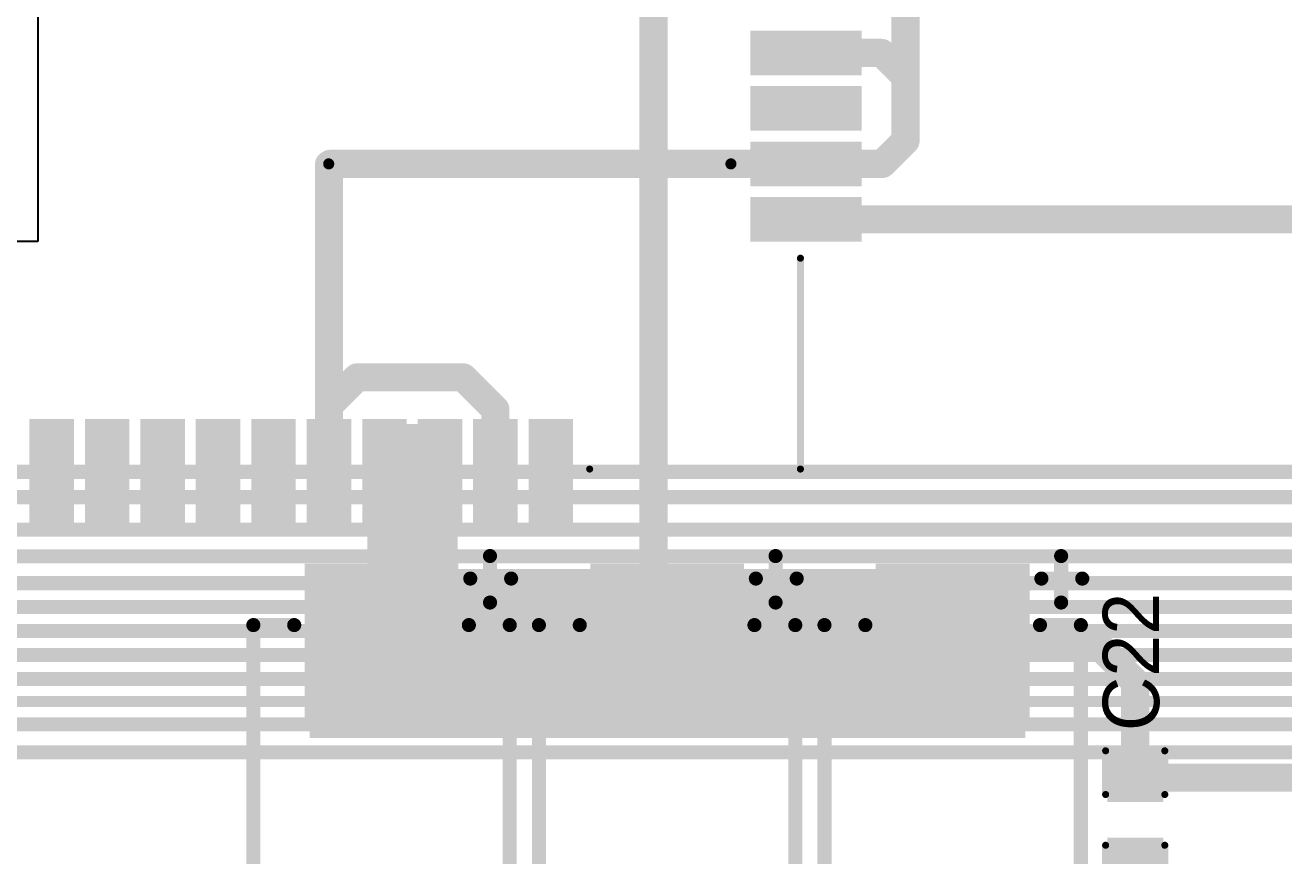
# Model space of a CAD drawing. Header units: millimetres. Extents: x 0.85 to 4.91, y 0.77 to 5.15.
# Drawn here: x 2.461 to 3.355, y 2.264 to 2.854 of the extents above; entities that cross this region are included whole.
import ezdxf

# ---------------------------------------------------------------- set-up
doc = ezdxf.new("R2010")
doc.units = ezdxf.units.MM
doc.header["$MEASUREMENT"] = 0
for name, color, linetype in [('BottomLayer', 5, 'Continuous'), ('KeepOutLayer', 6, 'Continuous'), ('MultiLayer', 9, 'Continuous'), ('TopLayer', 1, 'Continuous'), ('TopOverlay', 2, 'Continuous'), ('TopPaste', 8, 'Continuous'), ('TopSolder', 216, 'Continuous'), ('ViaHoleLayer', 16, 'Continuous')]:
    doc.layers.add(name, color=color, linetype=linetype)

# ---------------------------------------------------------------- blocks, each defined once
blk = doc.blocks.new('593D107X9016D2TE3_77')
at = {"layer": 'TopLayer'}
for points in [[(-0.18169, -0.05059), (-0.07185, -0.05059), (-0.18169, 0.05059), (-0.07185, 0.05059)], [(0.07185, -0.05059), (0.18169, -0.05059), (0.07185, 0.05059), (0.18169, 0.05059)]]:
    blk.add_solid(points, dxfattribs=at)
at = {"layer": 'TopOverlay', "const_width": 0.01}
for points in [[(-0.175, 0.063), (-0.175, 0.092)], [(0.15, 0.091), (-0.142, 0.091)], [(-0.142, 0.062), (-0.142, 0.091)], [(0.15, 0.062), (0.15, 0.091)], [(-0.158, 0.077), (-0.191, 0.077)], [(-0.142, -0.091), (-0.142, -0.062)], [(0.15, -0.091), (0.15, -0.062)], [(0.15, -0.091), (-0.142, -0.091)]]:
    blk.add_lwpolyline(points, dxfattribs=at)
at = {"layer": 'TopOverlay', "const_width": 0.005}
for points in [[(-0.1775, 0.092, 1), (-0.1725, 0.092, 1)], [(-0.1445, 0.091, 1), (-0.1395, 0.091, 1)], [(-0.1445, 0.091, 1), (-0.1395, 0.091, 1)], [(0.1475, 0.091, 1), (0.1525, 0.091, 1)], [(0.1475, 0.091, 1), (0.1525, 0.091, 1)], [(-0.1935, 0.077, 1), (-0.1885, 0.077, 1)], [(-0.1605, 0.077, 1), (-0.1555, 0.077, 1)], [(-0.1775, 0.063, 1), (-0.1725, 0.063, 1)], [(-0.1445, 0.062, 1), (-0.1395, 0.062, 1)], [(0.1475, 0.062, 1), (0.1525, 0.062, 1)], [(-0.1445, -0.062, 1), (-0.1395, -0.062, 1)], [(0.1475, -0.062, 1), (0.1525, -0.062, 1)], [(-0.1445, -0.091, 1), (-0.1395, -0.091, 1)], [(-0.1445, -0.091, 1), (-0.1395, -0.091, 1)], [(0.1475, -0.091, 1), (0.1525, -0.091, 1)], [(0.1475, -0.091, 1), (0.1525, -0.091, 1)]]:
    blk.add_lwpolyline(points, format="xyb", close=True, dxfattribs=at)
at = {"layer": 'TopPaste'}
for points in [[(-0.18169, -0.05059), (-0.07185, -0.05059), (-0.18169, 0.05059), (-0.07185, 0.05059)], [(0.07185, -0.05059), (0.18169, -0.05059), (0.07185, 0.05059), (0.18169, 0.05059)]]:
    blk.add_solid(points, dxfattribs=at)
at = {"layer": 'TopSolder'}
for points in [[(-0.18569, -0.05459), (-0.06785, -0.05459), (-0.18569, 0.05459), (-0.06785, 0.05459)], [(0.06785, -0.05459), (0.18569, -0.05459), (0.06785, 0.05459), (0.18569, 0.05459)]]:
    blk.add_solid(points, dxfattribs=at)
blk = doc.blocks.new('593D107X9016D2TE3_132')
at = {"layer": 'TopLayer'}
for points in [[(-0.18169, -0.05059), (-0.07185, -0.05059), (-0.18169, 0.05059), (-0.07185, 0.05059)], [(0.07185, -0.05059), (0.18169, -0.05059), (0.07185, 0.05059), (0.18169, 0.05059)]]:
    blk.add_solid(points, dxfattribs=at)
at = {"layer": 'TopOverlay', "const_width": 0.01}
for points in [[(-0.175, 0.063), (-0.175, 0.092)], [(-0.142, 0.062), (-0.142, 0.091)], [(0.15, 0.091), (-0.142, 0.091)], [(0.15, 0.062), (0.15, 0.091)], [(-0.158, 0.077), (-0.191, 0.077)], [(-0.142, -0.091), (-0.142, -0.062)], [(0.15, -0.091), (0.15, -0.062)], [(0.15, -0.091), (-0.142, -0.091)]]:
    blk.add_lwpolyline(points, dxfattribs=at)
at = {"layer": 'TopOverlay', "const_width": 0.005}
for points in [[(-0.1775, 0.092, 1), (-0.1725, 0.092, 1)], [(-0.1445, 0.091, 1), (-0.1395, 0.091, 1)], [(-0.1445, 0.091, 1), (-0.1395, 0.091, 1)], [(0.1475, 0.091, 1), (0.1525, 0.091, 1)], [(0.1475, 0.091, 1), (0.1525, 0.091, 1)], [(-0.1935, 0.077, 1), (-0.1885, 0.077, 1)], [(-0.1605, 0.077, 1), (-0.1555, 0.077, 1)], [(-0.1775, 0.063, 1), (-0.1725, 0.063, 1)], [(-0.1445, 0.062, 1), (-0.1395, 0.062, 1)], [(0.1475, 0.062, 1), (0.1525, 0.062, 1)], [(-0.1445, -0.062, 1), (-0.1395, -0.062, 1)], [(0.1475, -0.062, 1), (0.1525, -0.062, 1)], [(-0.1445, -0.091, 1), (-0.1395, -0.091, 1)], [(-0.1445, -0.091, 1), (-0.1395, -0.091, 1)], [(0.1475, -0.091, 1), (0.1525, -0.091, 1)], [(0.1475, -0.091, 1), (0.1525, -0.091, 1)]]:
    blk.add_lwpolyline(points, format="xyb", close=True, dxfattribs=at)
at = {"layer": 'TopPaste'}
for points in [[(-0.18169, -0.05059), (-0.07185, -0.05059), (-0.18169, 0.05059), (-0.07185, 0.05059)], [(0.07185, -0.05059), (0.18169, -0.05059), (0.07185, 0.05059), (0.18169, 0.05059)]]:
    blk.add_solid(points, dxfattribs=at)
at = {"layer": 'TopSolder'}
for points in [[(-0.18569, -0.05459), (-0.06785, -0.05459), (-0.18569, 0.05459), (-0.06785, 0.05459)], [(0.06785, -0.05459), (0.18569, -0.05459), (0.06785, 0.05459), (0.18569, 0.05459)]]:
    blk.add_solid(points, dxfattribs=at)
blk = doc.blocks.new('SIM7100AS2_10671_133')
at = {"layer": 'KeepOutLayer'}
for p, q in [((0.04921, -0.01575), (0.04921, -0.42913)), ((0.04921, -0.01575), (0.04921, -0.42913)), ((0.04921, -0.42913), (-0.28543, -0.42913)), ((0.04921, -0.42913), (-0.28543, -0.42913))]:
    blk.add_line(p, q, dxfattribs=at)
at = {"layer": 'TopLayer'}
for points in [[(0.62992, -0.28346), (0.55906, -0.28346), (0.62992, -0.30709), (0.55906, -0.30709)], [(0.62992, -0.32283), (0.55906, -0.32283), (0.62992, -0.34646), (0.55906, -0.34646)], [(0.62992, -0.3622), (0.55906, -0.3622), (0.62992, -0.38583), (0.55906, -0.38583)], [(0.62992, -0.40157), (0.55906, -0.40157), (0.62992, -0.4252), (0.55906, -0.4252)], [(0.07087, -0.62992), (0.07087, -0.55906), (0.04724, -0.62992), (0.04724, -0.55906)], [(0.11024, -0.62992), (0.11024, -0.55906), (0.08661, -0.62992), (0.08661, -0.55906)], [(0.14961, -0.62992), (0.14961, -0.55906), (0.12598, -0.62992), (0.12598, -0.55906)], [(0.18898, -0.62992), (0.18898, -0.55906), (0.16535, -0.62992), (0.16535, -0.55906)], [(0.22835, -0.62992), (0.22835, -0.55906), (0.20472, -0.62992), (0.20472, -0.55906)], [(0.26772, -0.62992), (0.26772, -0.55906), (0.24409, -0.62992), (0.24409, -0.55906)], [(0.30709, -0.62992), (0.30709, -0.55906), (0.28346, -0.62992), (0.28346, -0.55906)], [(0.34646, -0.62992), (0.34646, -0.55906), (0.32283, -0.62992), (0.32283, -0.55906)], [(0.38583, -0.62992), (0.38583, -0.55906), (0.3622, -0.62992), (0.3622, -0.55906)], [(0.4252, -0.62992), (0.4252, -0.55906), (0.40157, -0.62992), (0.40157, -0.55906)]]:
    blk.add_solid(points, dxfattribs=at)
at = {"layer": 'TopOverlay', "const_width": 0.005}
for points in [[(0.59055, -0.59055), (0.59055, -0.44094)], [(0.44094, -0.59055), (0.59055, -0.59055)]]:
    blk.add_lwpolyline(points, dxfattribs=at)
at = {"layer": 'TopOverlay', "const_width": 0.0025}
for points in [[(0.5893, -0.44094, 1), (0.5918, -0.44094, 1)], [(0.43969, -0.59055, 1), (0.44219, -0.59055, 1)], [(0.5893, -0.59055, 1), (0.5918, -0.59055, 1)], [(0.5893, -0.59055, 1), (0.5918, -0.59055, 1)]]:
    blk.add_lwpolyline(points, format="xyb", close=True, dxfattribs=at)
at = {"layer": 'TopPaste'}
for points in [[(0.62992, -0.28346), (0.55906, -0.28346), (0.62992, -0.30709), (0.55906, -0.30709)], [(0.62992, -0.32283), (0.55906, -0.32283), (0.62992, -0.34646), (0.55906, -0.34646)], [(0.62992, -0.3622), (0.55906, -0.3622), (0.62992, -0.38583), (0.55906, -0.38583)], [(0.62992, -0.40157), (0.55906, -0.40157), (0.62992, -0.4252), (0.55906, -0.4252)], [(0.07087, -0.62992), (0.07087, -0.55906), (0.04724, -0.62992), (0.04724, -0.55906)], [(0.11024, -0.62992), (0.11024, -0.55906), (0.08661, -0.62992), (0.08661, -0.55906)], [(0.14961, -0.62992), (0.14961, -0.55906), (0.12598, -0.62992), (0.12598, -0.55906)], [(0.18898, -0.62992), (0.18898, -0.55906), (0.16535, -0.62992), (0.16535, -0.55906)], [(0.22835, -0.62992), (0.22835, -0.55906), (0.20472, -0.62992), (0.20472, -0.55906)], [(0.26772, -0.62992), (0.26772, -0.55906), (0.24409, -0.62992), (0.24409, -0.55906)], [(0.30709, -0.62992), (0.30709, -0.55906), (0.28346, -0.62992), (0.28346, -0.55906)], [(0.34646, -0.62992), (0.34646, -0.55906), (0.32283, -0.62992), (0.32283, -0.55906)], [(0.38583, -0.62992), (0.38583, -0.55906), (0.3622, -0.62992), (0.3622, -0.55906)], [(0.4252, -0.62992), (0.4252, -0.55906), (0.40157, -0.62992), (0.40157, -0.55906)]]:
    blk.add_solid(points, dxfattribs=at)
at = {"layer": 'TopSolder'}
for points in [[(0.63392, -0.27946), (0.55506, -0.27946), (0.63392, -0.31109), (0.55506, -0.31109)], [(0.63392, -0.31883), (0.55506, -0.31883), (0.63392, -0.35046), (0.55506, -0.35046)], [(0.63392, -0.3582), (0.55506, -0.3582), (0.63392, -0.38983), (0.55506, -0.38983)], [(0.63392, -0.39757), (0.55506, -0.39757), (0.63392, -0.4292), (0.55506, -0.4292)], [(0.07487, -0.63392), (0.07487, -0.55506), (0.04324, -0.63392), (0.04324, -0.55506)], [(0.11424, -0.63392), (0.11424, -0.55506), (0.08261, -0.63392), (0.08261, -0.55506)], [(0.15361, -0.63392), (0.15361, -0.55506), (0.12198, -0.63392), (0.12198, -0.55506)], [(0.19298, -0.63392), (0.19298, -0.55506), (0.16135, -0.63392), (0.16135, -0.55506)], [(0.23235, -0.63392), (0.23235, -0.55506), (0.20072, -0.63392), (0.20072, -0.55506)], [(0.27172, -0.63392), (0.27172, -0.55506), (0.24009, -0.63392), (0.24009, -0.55506)], [(0.31109, -0.63392), (0.31109, -0.55506), (0.27946, -0.63392), (0.27946, -0.55506)], [(0.35046, -0.63392), (0.35046, -0.55506), (0.31883, -0.63392), (0.31883, -0.55506)], [(0.38983, -0.63392), (0.38983, -0.55506), (0.3582, -0.63392), (0.3582, -0.55506)], [(0.4292, -0.63392), (0.4292, -0.55506), (0.39757, -0.63392), (0.39757, -0.55506)]]:
    blk.add_solid(points, dxfattribs=at)
blk = doc.blocks.new('593D107X9016D2TE3_250')
at = {"layer": 'TopLayer'}
for points in [[(-0.18169, -0.05059), (-0.07185, -0.05059), (-0.18169, 0.05059), (-0.07185, 0.05059)], [(0.07185, -0.05059), (0.18169, -0.05059), (0.07185, 0.05059), (0.18169, 0.05059)]]:
    blk.add_solid(points, dxfattribs=at)
at = {"layer": 'TopOverlay', "const_width": 0.01}
for points in [[(-0.175, 0.063), (-0.175, 0.092)], [(-0.142, 0.062), (-0.142, 0.091)], [(0.15, 0.091), (-0.142, 0.091)], [(0.15, 0.062), (0.15, 0.091)], [(-0.158, 0.077), (-0.191, 0.077)], [(-0.142, -0.091), (-0.142, -0.062)], [(0.15, -0.091), (0.15, -0.062)], [(0.15, -0.091), (-0.142, -0.091)]]:
    blk.add_lwpolyline(points, dxfattribs=at)
at = {"layer": 'TopOverlay', "const_width": 0.005}
for points in [[(-0.1775, 0.092, 1), (-0.1725, 0.092, 1)], [(-0.1445, 0.091, 1), (-0.1395, 0.091, 1)], [(-0.1445, 0.091, 1), (-0.1395, 0.091, 1)], [(0.1475, 0.091, 1), (0.1525, 0.091, 1)], [(0.1475, 0.091, 1), (0.1525, 0.091, 1)], [(-0.1935, 0.077, 1), (-0.1885, 0.077, 1)], [(-0.1605, 0.077, 1), (-0.1555, 0.077, 1)], [(-0.1775, 0.063, 1), (-0.1725, 0.063, 1)], [(-0.1445, 0.062, 1), (-0.1395, 0.062, 1)], [(0.1475, 0.062, 1), (0.1525, 0.062, 1)], [(-0.1445, -0.062, 1), (-0.1395, -0.062, 1)], [(0.1475, -0.062, 1), (0.1525, -0.062, 1)], [(-0.1445, -0.091, 1), (-0.1395, -0.091, 1)], [(-0.1445, -0.091, 1), (-0.1395, -0.091, 1)], [(0.1475, -0.091, 1), (0.1525, -0.091, 1)], [(0.1475, -0.091, 1), (0.1525, -0.091, 1)]]:
    blk.add_lwpolyline(points, format="xyb", close=True, dxfattribs=at)
at = {"layer": 'TopPaste'}
for points in [[(-0.18169, -0.05059), (-0.07185, -0.05059), (-0.18169, 0.05059), (-0.07185, 0.05059)], [(0.07185, -0.05059), (0.18169, -0.05059), (0.07185, 0.05059), (0.18169, 0.05059)]]:
    blk.add_solid(points, dxfattribs=at)
at = {"layer": 'TopSolder'}
for points in [[(-0.18569, -0.05459), (-0.06785, -0.05459), (-0.18569, 0.05459), (-0.06785, 0.05459)], [(0.06785, -0.05459), (0.18569, -0.05459), (0.06785, 0.05459), (0.18569, 0.05459)]]:
    blk.add_solid(points, dxfattribs=at)
blk = doc.blocks.new('C__0603_251')
at = {"layer": 'TopLayer'}
for points in [[(-0.045, 0.0175), (-0.045, -0.0175), (-0.015, 0.0175), (-0.015, -0.0175)], [(0.015, 0.0175), (0.015, -0.0175), (0.045, 0.0175), (0.045, -0.0175)]]:
    blk.add_solid(points, dxfattribs=at)
at = {"layer": 'TopOverlay', "const_width": 0.005}
for points in [[(-0.049, -0.021), (-0.049, 0.021)], [(-0.018, 0.021), (-0.049, 0.021)], [(0.049, 0.021), (0.018, 0.021)], [(0.049, -0.021), (0.049, 0.021)], [(-0.018, -0.021), (-0.049, -0.021)], [(0.049, -0.021), (0.018, -0.021)]]:
    blk.add_lwpolyline(points, dxfattribs=at)
at = {"layer": 'TopOverlay', "const_width": 0.0025}
for points in [[(-0.05025, 0.021, 1), (-0.04775, 0.021, 1)], [(-0.05025, 0.021, 1), (-0.04775, 0.021, 1)], [(-0.01925, 0.021, 1), (-0.01675, 0.021, 1)], [(0.01675, 0.021, 1), (0.01925, 0.021, 1)], [(0.04775, 0.021, 1), (0.05025, 0.021, 1)], [(0.04775, 0.021, 1), (0.05025, 0.021, 1)], [(-0.05025, -0.021, 1), (-0.04775, -0.021, 1)], [(-0.05025, -0.021, 1), (-0.04775, -0.021, 1)], [(-0.01925, -0.021, 1), (-0.01675, -0.021, 1)], [(0.01675, -0.021, 1), (0.01925, -0.021, 1)], [(0.04775, -0.021, 1), (0.05025, -0.021, 1)], [(0.04775, -0.021, 1), (0.05025, -0.021, 1)]]:
    blk.add_lwpolyline(points, format="xyb", close=True, dxfattribs=at)
at = {"layer": 'TopPaste'}
for points in [[(-0.045, 0.0175), (-0.045, -0.0175), (-0.015, 0.0175), (-0.015, -0.0175)], [(0.015, 0.0175), (0.015, -0.0175), (0.045, 0.0175), (0.045, -0.0175)]]:
    blk.add_solid(points, dxfattribs=at)
at = {"layer": 'TopSolder'}
for points in [[(-0.04736, 0.01986), (-0.04736, -0.01986), (-0.01264, 0.01986), (-0.01264, -0.01986)], [(0.01264, 0.01986), (0.01264, -0.01986), (0.04736, 0.01986), (0.04736, -0.01986)]]:
    blk.add_solid(points, dxfattribs=at)

msp = doc.modelspace()

# ---------------------------------------------------------------- linework, layer by layer
at = {"layer": 'BottomLayer'}
for points, const_width in [([(2.6775, 2.7555), (2.962, 2.7555)], 0.02), ([(2.084, 2.537), (3.476, 2.537)], 0.01), ([(2.096, 2.519), (3.487, 2.519)], 0.01), ([(2.106, 2.496), (3.493, 2.496)], 0.01), ([(2.117, 2.477), (3.502, 2.477)], 0.01), ([(2.129, 2.458), (3.509, 2.458)], 0.01), ([(2.144, 2.441), (3.49804, 2.441)], 0.01), ([(2.15889, 2.424), (3.491, 2.424)], 0.01), ([(2.171, 2.407), (3.482, 2.407)], 0.01), ([(2.19289, 2.39), (3.474, 2.39)], 0.01), ([(2.215, 2.374), (3.462, 2.374)], 0.008), ([(2.22587, 2.35787), (3.45413, 2.35787)], 0.01), ([(2.241, 2.338), (3.447, 2.338)], 0.01)]:
    msp.add_lwpolyline(points, dxfattribs=dict(at, const_width=const_width))
for points, const_width in [([(2.6725, 2.7555, 1), (2.6825, 2.7555, 1)], 0.01), ([(2.67256, 2.7555, 1), (2.68043, 2.7555, 1)], 0.00787), ([(2.957, 2.7555, 1), (2.967, 2.7555, 1)], 0.01), ([(2.95806, 2.7555, 1), (2.96594, 2.7555, 1)], 0.00787)]:
    msp.add_lwpolyline(points, format="xyb", close=True, dxfattribs=dict(at, const_width=const_width))
at = {"layer": 'MultiLayer', "const_width": 0.00787}
for points in [[(2.67256, 2.7555, 1), (2.68043, 2.7555, 1)], [(2.95806, 2.7555, 1), (2.96594, 2.7555, 1)]]:
    msp.add_lwpolyline(points, format="xyb", close=True, dxfattribs=at)
at = {"layer": 'TopLayer'}
for points, const_width in [([(2.907, 2.42271), (2.907, 3.10383)], 0.02), ([(3.086, 2.81717), (3.086, 3.004)], 0.02), ([(3.01528, 2.83424), (3.06894, 2.83424)], 0.02), ([(3.06894, 2.83424), (3.086, 2.81717)], 0.02), ([(3.086, 2.772), (3.086, 2.81717)], 0.02), ([(3.0695, 2.7555), (3.086, 2.772)], 0.02), ([(2.6767, 2.584), (2.6767, 2.755)], 0.02), ([(2.962, 2.7555), (3.01528, 2.7555)], 0.02), ([(3.01528, 2.7555), (3.0695, 2.7555)], 0.02), ([(3.01528, 2.71613), (3.43887, 2.71613)], 0.02), ([(2.6767, 2.584), (2.6967, 2.604)], 0.02), ([(2.6967, 2.604), (2.772, 2.604)], 0.02), ([(2.772, 2.604), (2.79481, 2.58119)], 0.02), ([(2.6767, 2.53502), (2.6767, 2.584)], 0.02), ([(2.79481, 2.53502), (2.79481, 2.58119)], 0.02), ([(2.907, 2.42271), (2.91671, 2.413)], 0.02), ([(3.11942, 2.413), (3.22383, 2.413)], 0.02), ([(3.22383, 2.413), (3.249, 2.38783)], 0.02), ([(3.249, 2.32), (3.249, 2.38783)], 0.02), ([(3.249, 2.32), (4.23, 2.32)], 0.02), ([(3.249, 2.186), (3.249, 2.26)], 0.025)]:
    msp.add_lwpolyline(points, dxfattribs=dict(at, const_width=const_width))
for points, const_width in [([(3.01028, 2.83424, 1), (3.02028, 2.83424, 1)], 0.01), ([(3.06394, 2.83424, 1), (3.07394, 2.83424, 1)], 0.01), ([(3.06394, 2.83424, 1), (3.07394, 2.83424, 1)], 0.01), ([(3.081, 2.81717, 1), (3.091, 2.81717, 1)], 0.01), ([(3.081, 2.81717, 1), (3.091, 2.81717, 1)], 0.01), ([(3.081, 2.81717, 1), (3.091, 2.81717, 1)], 0.01), ([(3.081, 2.772, 1), (3.091, 2.772, 1)], 0.01), ([(3.081, 2.772, 1), (3.091, 2.772, 1)], 0.01), ([(2.6717, 2.755, 1), (2.6817, 2.755, 1)], 0.01), ([(2.67256, 2.7555, 1), (2.68043, 2.7555, 1)], 0.00787), ([(2.957, 2.7555, 1), (2.967, 2.7555, 1)], 0.01), ([(2.95806, 2.7555, 1), (2.96594, 2.7555, 1)], 0.00787), ([(3.01028, 2.7555, 1), (3.02028, 2.7555, 1)], 0.01), ([(3.01028, 2.7555, 1), (3.02028, 2.7555, 1)], 0.01), ([(3.0645, 2.7555, 1), (3.0745, 2.7555, 1)], 0.01), ([(3.0645, 2.7555, 1), (3.0745, 2.7555, 1)], 0.01), ([(3.01028, 2.71613, 1), (3.02028, 2.71613, 1)], 0.01), ([(2.6917, 2.604, 1), (2.7017, 2.604, 1)], 0.01), ([(2.6917, 2.604, 1), (2.7017, 2.604, 1)], 0.01), ([(2.767, 2.604, 1), (2.777, 2.604, 1)], 0.01), ([(2.767, 2.604, 1), (2.777, 2.604, 1)], 0.01), ([(2.6717, 2.584, 1), (2.6817, 2.584, 1)], 0.01), ([(2.6717, 2.584, 1), (2.6817, 2.584, 1)], 0.01), ([(2.6717, 2.584, 1), (2.6817, 2.584, 1)], 0.01), ([(2.78981, 2.58119, 1), (2.79981, 2.58119, 1)], 0.01), ([(2.78981, 2.58119, 1), (2.79981, 2.58119, 1)], 0.01), ([(2.6717, 2.53502, 1), (2.6817, 2.53502, 1)], 0.01), ([(2.78981, 2.53502, 1), (2.79981, 2.53502, 1)], 0.01), ([(2.902, 2.42271, 1), (2.912, 2.42271, 1)], 0.01), ([(2.902, 2.42271, 1), (2.912, 2.42271, 1)], 0.01), ([(2.91171, 2.413, 1), (2.92171, 2.413, 1)], 0.01), ([(3.11442, 2.413, 1), (3.12442, 2.413, 1)], 0.01), ([(3.21883, 2.413, 1), (3.22883, 2.413, 1)], 0.01), ([(3.21883, 2.413, 1), (3.22883, 2.413, 1)], 0.01), ([(3.244, 2.38783, 1), (3.254, 2.38783, 1)], 0.01), ([(3.244, 2.38783, 1), (3.254, 2.38783, 1)], 0.01), ([(3.244, 2.32, 1), (3.254, 2.32, 1)], 0.01), ([(3.244, 2.32, 1), (3.254, 2.32, 1)], 0.01), ([(3.24275, 2.26, 1), (3.25525, 2.26, 1)], 0.0125)]:
    msp.add_lwpolyline(points, format="xyb", close=True, dxfattribs=dict(at, const_width=const_width))
for points in [[(2.704, 2.413), (2.768, 2.413), (2.704, 2.571), (2.768, 2.571)], [(2.663, 2.348), (3.171, 2.348), (2.663, 2.468), (3.171, 2.468)]]:
    msp.add_solid(points, dxfattribs=at)
at = {"layer": 'ViaHoleLayer', "const_width": 0.00394}
for points in [[(2.67453, 2.7555, 1), (2.67846, 2.7555, 1)], [(2.96003, 2.7555, 1), (2.96397, 2.7555, 1)]]:
    msp.add_lwpolyline(points, format="xyb", close=True, dxfattribs=at)

# ---------------------------------------------------------------- block references
msp.add_blockref('SIM7100AS2_10671_133', (2.4208, 3.12951))
at = {"rotation": 270}
for name, p in [('593D107X9016D2TE3_132', (2.714, 2.28623)), ('593D107X9016D2TE3_250', (2.91671, 2.28623)), ('593D107X9016D2TE3_77', (3.11942, 2.28623)), ('C__0603_251', (3.249, 2.29))]:
    msp.add_blockref(name, p, dxfattribs=at)

# ---------------------------------------------------------------- texts
at = {"layer": 'TopOverlay'}
msp.add_text('C22', height=0.04, rotation=90, dxfattribs=at).set_placement((3.266, 2.353))

doc.saveas('drawing.dxf')
